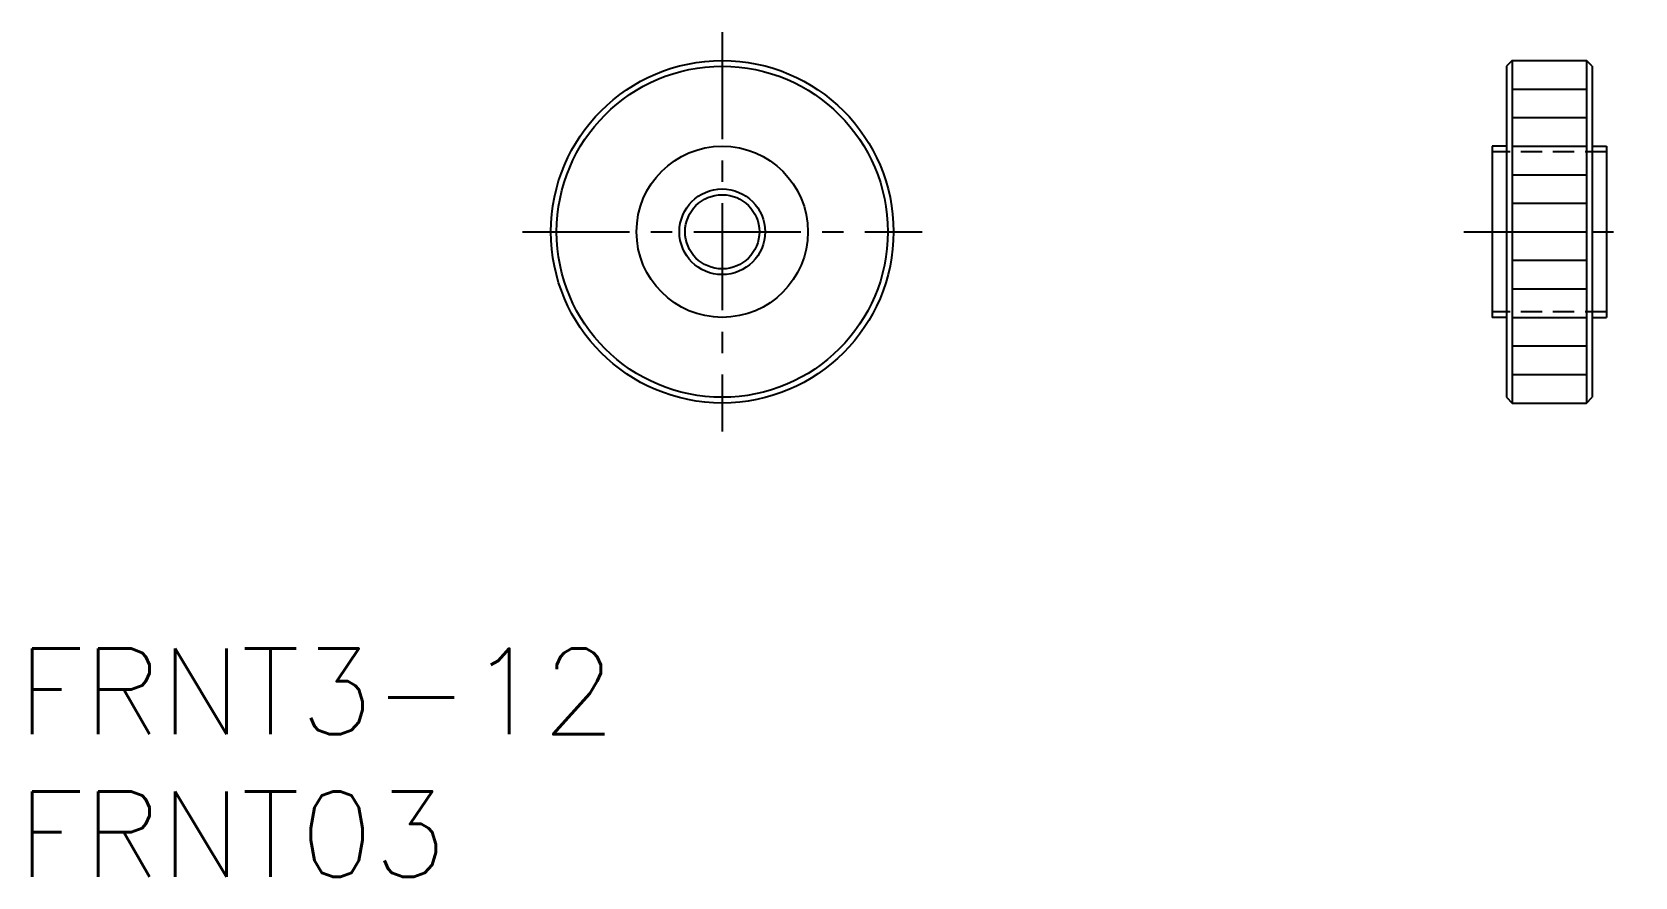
# Model space of a CAD drawing. Extents: x 25.3 to 81.5, y 10.9 to 40.6.
import ezdxf

# ---------------------------------------------------------------- set-up
doc = ezdxf.new("R2010")
doc.units = 0
doc.header["$LTSCALE"] = 3
doc.linetypes.add('CENTER', pattern=[2, 1.25, -0.25, 0.25, -0.25])
doc.linetypes.add('HIDDEN', pattern=[0.375, 0.25, -0.125])
doc.layers.get('0').update_dxf_attribs({"linetype": 'CONTINUOUS'})
doc.layers.add('CENTER', color=1, linetype='CENTER')
doc.styles.get("Standard").update_dxf_attribs({"font": 'romans.shx', "bigfont": 'bigfont.shx'})

msp = doc.modelspace()

# ---------------------------------------------------------------- linework, layer by layer
at = {"color": 7, "linetype": 'CONTINUOUS'}
for p, q in [((77.192, 39.553), (76.992, 39.353)), ((76.992, 39.353), (76.992, 27.753)), ((77.192, 39.553), (79.792, 39.553)), ((77.192, 39.553), (77.192, 27.553)), ((79.792, 39.553), (79.792, 27.553)), ((79.992, 39.353), (79.792, 39.553)), ((79.992, 39.353), (79.992, 27.753)), ((76.492, 36.553), (76.492, 30.553)), ((76.992, 36.553), (76.492, 36.553)), ((79.992, 36.553), (80.492, 36.553)), ((80.492, 36.553), (80.492, 30.553)), ((76.992, 30.553), (76.492, 30.553)), ((79.992, 30.553), (80.492, 30.553)), ((76.992, 27.753), (77.192, 27.553)), ((77.192, 27.553), (79.792, 27.553)), ((79.792, 27.553), (79.992, 27.753))]:
    msp.add_line(p, q, dxfattribs=at)
at = {"color": 3, "linetype": 'CONTINUOUS'}
for p, q in [((77.192, 38.553), (79.792, 38.553)), ((77.192, 37.553), (79.792, 37.553)), ((77.192, 36.553), (79.792, 36.553)), ((77.192, 35.553), (79.792, 35.553)), ((77.192, 34.553), (79.792, 34.553)), ((77.192, 33.553), (79.792, 33.553)), ((77.192, 32.553), (79.792, 32.553)), ((77.192, 31.553), (79.792, 31.553)), ((77.192, 30.553), (79.792, 30.553)), ((77.192, 29.553), (79.792, 29.553)), ((77.192, 28.553), (79.792, 28.553))]:
    msp.add_line(p, q, dxfattribs=at)
at = {"color": 3, "linetype": 'HIDDEN'}
for p, q in [((80.492, 36.353), (76.492, 36.353)), ((80.492, 30.753), (76.492, 30.753))]:
    msp.add_line(p, q, dxfattribs=at)
at = {"color": 7, "linetype": 'CONTINUOUS'}
for radius in [6, 5.8, 3, 1.3]:
    msp.add_circle((49.518, 33.553), radius, dxfattribs=at)
at = {"color": 3, "linetype": 'CONTINUOUS'}
msp.add_circle((49.518, 33.553), 1.5, dxfattribs=at)
at = {"layer": 'CENTER', "color": 1, "linetype": 'CENTER'}
for p, q in [((49.518, 40.553), (49.518, 26.553)), ((42.518, 33.553), (56.518, 33.553)), ((75.492, 33.553), (81.492, 33.553))]:
    msp.add_line(p, q, dxfattribs=at)

# ---------------------------------------------------------------- texts
for s, p in [('FRNT3-12', (24.826, 15.945)), ('FRNT03', (24.826, 10.945))]:
    msp.add_text(s, height=3).set_placement(p)

doc.saveas('drawing.dxf')
